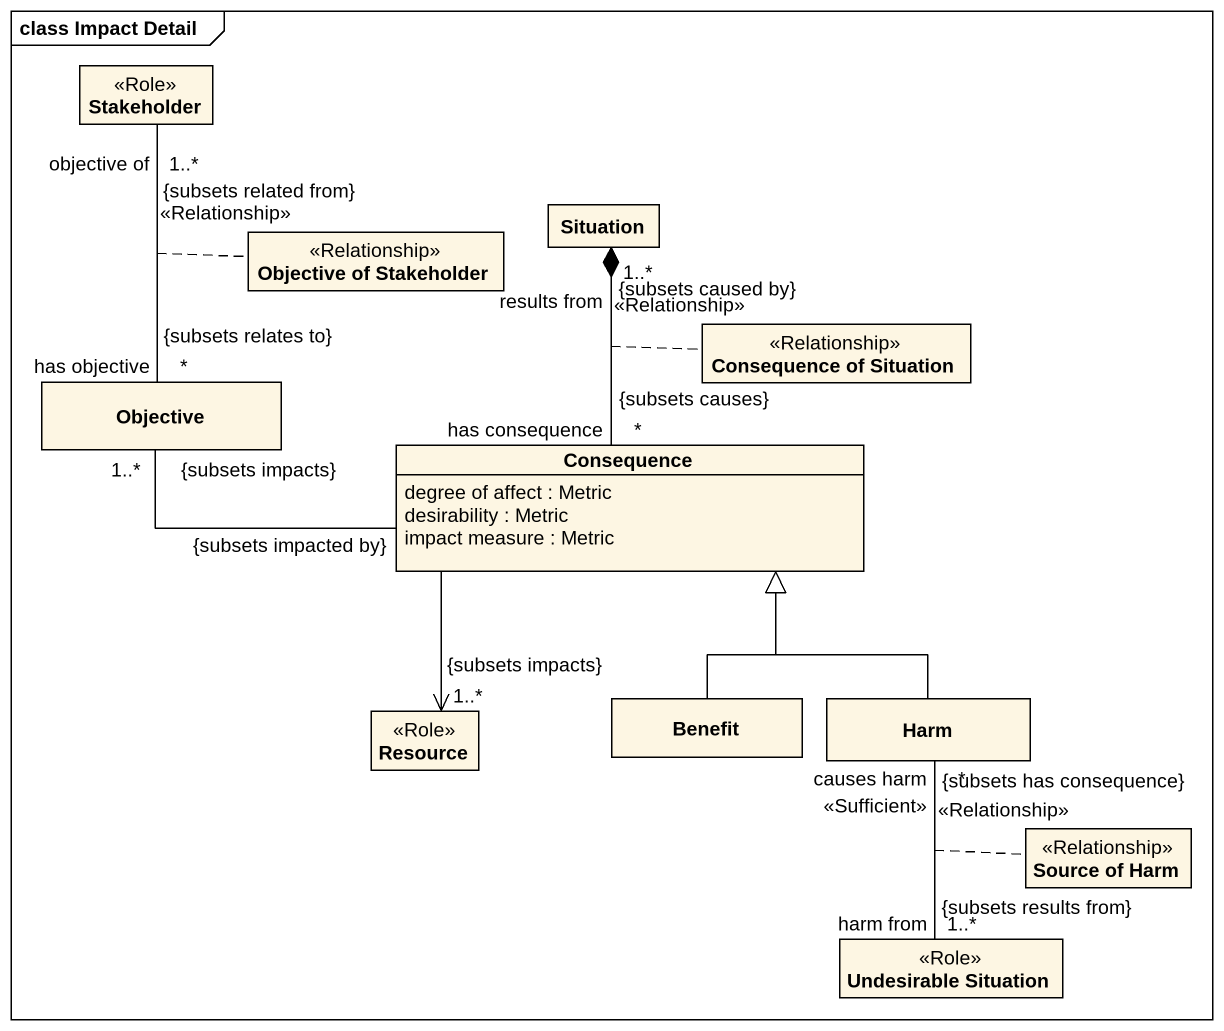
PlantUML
@startuml
mainframe class Impact Detail
hide circle
hide empty members
class Stakeholder <<Role>>
class "Objective of Stakeholder" as Objective_of_Stakeholder <<Relationship>>
class Situation
class "Consequence of Situation" as Consequence_of_Situation <<Relationship>>
class Objective
class Consequence {
  degree of affect : Metric
  desirability : Metric
  impact measure : Metric
}
class Resource <<Role>>
class Benefit
class Harm
class "Source of Harm" as Source_of_Harm <<Relationship>>
class "Undesirable Situation" as Undesirable_Situation <<Role>>
Stakeholder "objective of\n1..*\n{subsets related from}" -- "has objective\n*\n{subsets relates to}" Objective : <<Relationship>>
(Stakeholder, Objective) .. Objective_of_Stakeholder
Situation "results from\n1..*\n{subsets caused by}" *-- "has consequence\n*\n{subsets causes}" Consequence : <<Relationship>>
(Situation, Consequence) .. Consequence_of_Situation
Consequence "{subsets impacted by}" -left- "1..*\n{subsets impacts}" Objective
Consequence --> "1..*\n{subsets impacts}" Resource
Benefit -up-|> Consequence
Harm -up-|> Consequence
Undesirable_Situation "harm from\n1..*\n{subsets results from}" -up- "causes harm\n*\n{subsets has consequence}\n<<Sufficient>>" Harm : <<Relationship>>
(Undesirable_Situation, Harm) .. Source_of_Harm
@enduml
